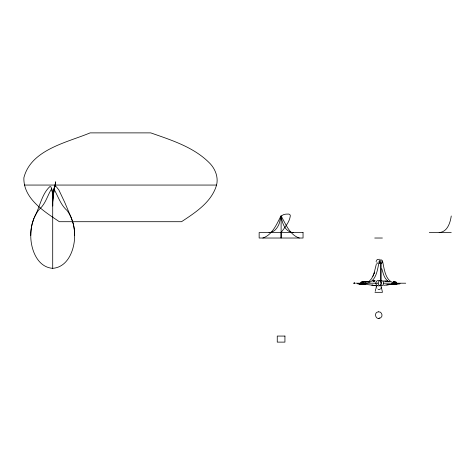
<?xml version="1.0" encoding="UTF-8"?>
<svg xmlns="http://www.w3.org/2000/svg" width="475" height="475" viewBox="0 0 475 475"><rect width="100%" height="100%" fill="white"/><g stroke="black" fill="none" stroke-linecap="round" stroke-linejoin="round"><path stroke-width="0.71" d="M380.908 285.885L380.908 284.359M380.902 283.682L380.908 260.478M74.658 235.416C74.789 248.912 68.299 267.199 52.707 268.339C37.115 267.199 30.632 248.912 30.762 235.416A49.038 49.038 0 0 1 31.077 229.823C31.968 222.365 34.509 214.878 39.484 209.137C45.642 203.781 47.47 195.439 51.597 188.848L52.476 192.565L52.707 206.019L52.945 192.565L53.823 188.848C58.015 196.068 60.503 204.672 67.028 210.467C71.28 216.042 73.518 222.923 74.338 229.823A49.038 49.038 0 0 1 74.658 235.416A47.803 47.803 0 0 0 73.269 223.856L71.41 218.191L64.796 202.504L58.888 190L56.412 186.841L55.361 186.443L54.459 186.984L53.17 191.348L52.707 200.86L52.244 191.348L51.698 188.581L50.962 186.984L50.059 186.443C41.622 193.978 39.847 207.29 34.467 217.105M376.075 261.6L377.197 259.498L379.567 259.261M451.25 215.988C450.264 222.817 447.343 232.103 439.173 232.536M376.212 287.345L376.396 286.621M381.211 288.087L381.152 286.858M353.804 283.177C357.372 282.12 351.138 283.51 355.181 283.539M216.564 185.06C218.476 177.507 215.49 169.557 210.401 163.928C194.637 147.333 171.76 140.268 150.759 132.881L90.125 132.881C67.088 142.518 30.97 149.554 23.875 177.781C23.251 198.627 44.199 211.458 59.363 221.706L181.521 221.706C195.468 212.479 211.66 202.095 216.564 185.06L24.314 185.06M376.42 263.756L373.92 273.903M52.743 198.289L55.682 181.812L53.657 192.909L52.707 202.493L52.707 268.339M376.313 286.3L376.105 287.357M379.175 261.511C377.405 269.592 376.42 282.346 365.958 283.207M375.873 288.491L375.208 291.359M374.508 272.127L374.211 273.06M374.241 272.977L372.911 276.343M34.004 218.191L32.157 223.862A47.803 47.803 0 0 0 30.774 235.416M373.267 275.548L373.605 274.734L371.497 278.795L368.944 281.533M380.582 317.906C383.462 316.207 381.71 311.309 378.403 311.82M380.006 318.214C375.47 320.245 373.451 312.164 378.403 311.82M262.853 238.023C272.413 234.893 276.783 223.909 281.129 215.614L281.099 238.023L281.099 232.518C284.768 227.359 289.59 222.211 290.344 215.703L289.904 214.652L288.848 214.065C280.767 213.821 280.879 216.463 279.502 222.722C277.964 227.4 274.502 232.566 269.022 232.536M386.122 285.024L390.147 284.513M387.214 284.899L389.114 284.656M386.383 284.994L383.693 285.344M395.764 283.908L396.898 283.812L389.928 284.543M374.644 280.885L373.718 280.992L375.238 280.826M373.54 281.01L374.502 280.903M362.93 282.055L364.04 281.936L361.077 282.257L366.065 281.74L364.307 281.907M361.077 282.257L363.779 281.96M363.31 282.007L360.519 282.298M365.53 281.794L368.933 281.455M369.526 281.396L368.22 281.527L369.847 281.36M374.359 280.921L373.023 281.052M366.611 281.681L365.204 281.823L366.908 281.651M393.733 284.098L392.605 284.21L392.92 284.181M364.889 281.853L366.332 281.711M369.223 281.426L367.211 281.622M373.944 280.968L372.691 281.087M399.914 283.753L391.744 284.169L399.962 283.753M396.31 283.866L397.219 283.812L395.432 283.908L396.791 283.836M378.729 318.47L379.056 318.452M395.823 283.884L392.611 283.997M391.418 284.026L392.89 283.991M429.299 232.536L451.25 232.536M374.722 238.023L382.399 238.023M356.084 283.207L378.035 283.207M383.782 283.207L405.727 283.207M374.971 292.321L382.5 292.321M364.313 283.991L365.524 284.02M365.78 284.026L359.985 283.812L361.772 283.908L361.374 283.884M360.062 283.937L358.572 283.842L365.453 284.169L357.283 283.753M360.893 283.866L362.217 283.943L359.207 283.753L364.592 284.21L359.723 283.777M388.983 281.527L385.73 281.212L389.987 281.622M383.254 280.968L387.024 281.331M394.268 282.055L393.163 281.936L396.684 282.298M293.17 232.536C285 232.103 282.085 222.817 281.099 215.988C285.766 224.063 289.768 235.006 299.339 238.023M384.827 281.117L386.323 281.265M395.859 283.207C385.397 282.346 384.412 269.592 382.636 261.511M393.163 281.936L396.126 282.257L393.888 282.007M393.419 281.96L396.126 282.257M363.464 284.098L373.178 285.297L371.806 285.131M372.192 285.178L376.354 285.683M375.036 285.528L374.205 285.422L375.333 285.564M388.598 281.77L387.487 280.897L388.259 281.533C384.049 277.727 383.824 275.452 381.799 268.743M382.351 291.703L381.277 286.93M380.908 261.6L380.908 282.138M376.924 288.355A0.914 0.766 60.7 0 1 376.889 288.082M379.347 289.465A1.918 1.811 47.3 0 1 378.07 289.429M380.481 288.616A1.775 1.769 0 0 1 379.751 289.364M379.917 317.537A2.636 2.636 0 0 1 379.751 317.615M377.904 263.423A1.918 1.811 47.3 0 1 376.936 262.574M379.567 263.387A2.001 2.001 0 0 1 379.323 263.5M380.35 262.627A1.775 1.769 0 0 1 380.249 262.806M303.044 232.536L259.148 232.536L259.148 238.023L303.044 238.023L303.044 232.536M284.929 336.068L277.263 336.068L277.257 342.119L284.929 342.119L284.941 336.068M377.156 285.528A2.785 2.785 0 0 0 381.383 283.207A2.785 2.785 0 0 0 377.257 280.707A2.785 2.785 0 0 0 377.156 285.528M380.012 263.085A1.734 1.734 0 0 0 382.642 261.63A1.734 1.734 0 0 0 380.065 260.086A1.734 1.734 0 0 0 380.012 263.085M379.531 285.534A2.755 2.755 0 0 0 383.663 283.147A2.755 2.755 0 0 0 379.531 280.767A2.755 2.755 0 0 0 379.531 285.534"/></g></svg>
